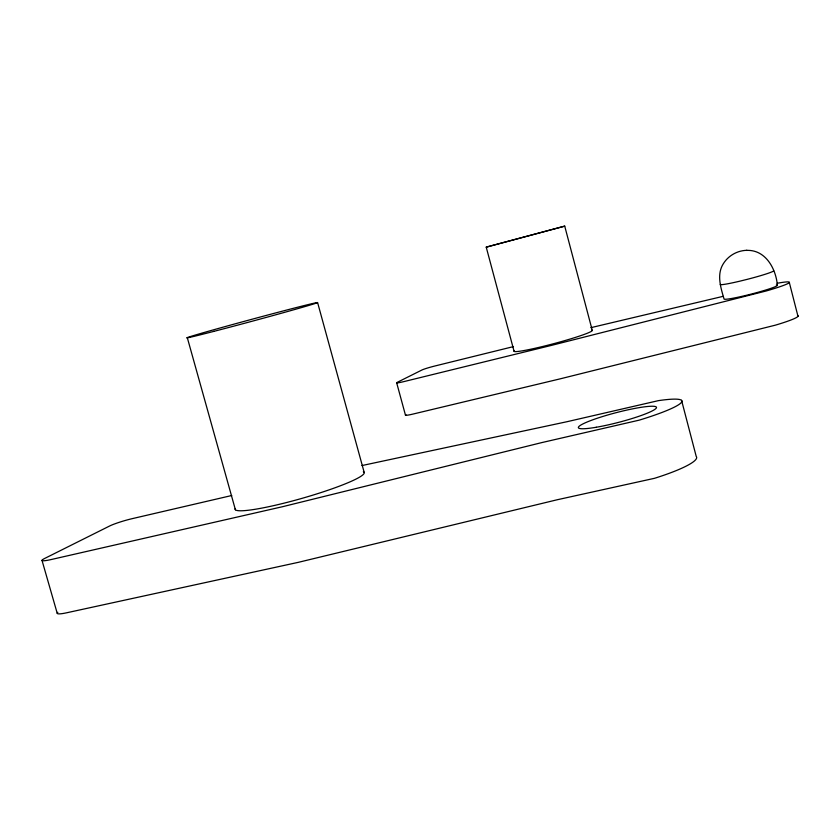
<?xml version="1.0" encoding="UTF-8"?>
<svg xmlns="http://www.w3.org/2000/svg" width="840" height="840" viewBox="0 0 840 840"><rect width="100%" height="100%" fill="white"/><g stroke="black" fill="none" stroke-linecap="round" stroke-linejoin="round"><path stroke-width="1.26" d="M592.252 330.341L564.722 226.128L486.224 247.149L514.038 351.183M486.224 247.149L564.722 226.128M513.461 346.605L434.942 365.988A10.71 0.735 -15.2 0 0 422.026 369.957L397.183 382.368A11.225 0.798 -15.2 0 0 404.072 381.56L551.198 345.45L766.479 290.903A39.963 2.888 -14.4 0 0 777.126 283.28M723.125 296.342L590.793 327.684M231.746 495.516L132.237 518.648A17.567 1.817 -16.4 0 0 109.589 526.019L44.52 558.526A19.121 2.09 -16.7 0 0 51.156 559.545L282.807 506.646L541.748 442.606L639.167 420.157A66.517 8.242 -14.6 0 0 680.999 402.895A66.517 8.242 -14.6 0 0 658.381 400.649L567.042 421.701L361.945 465.56M746.298 250.415C765.398 249.302 775.981 268.601 777.378 285.317M746.991 250.32C737.363 250.478 728.291 255.623 723.25 263.844C716.468 274.754 720.794 287.658 724.028 298.945A27.542 1.995 -14.4 0 0 754.404 293.255A27.542 1.995 -14.4 0 0 776.307 285.054M42 560.364L57.204 613.231M187.299 337.659L235.4 509.744M317.594 302.536L364.203 472.49M396.648 382.725L405.437 415.055M681.566 400.355L696.224 456.425A66.371 10.447 -14.5 0 1 654.476 478.317L557.025 499.8L298.274 562.349L66.454 612.832A19.089 2.646 -17.2 0 1 57.824 612.328M789.348 282.618L798 316.365M797.528 315.494A39.91 3.675 -14.2 0 1 775.299 325.185L560.081 378.872L412.913 414.089A11.214 1.018 -15.3 0 1 405.962 414.645M773.64 270.721A27.552 1.754 -14.4 0 1 747.044 279.394L740.029 281.127A27.552 1.754 -14.4 0 1 720.269 284.424M591.675 330.12A40.488 2.898 -14.9 0 1 554.452 343.476A40.488 2.898 -14.9 0 1 514.301 350.731M363.342 471.733A67.105 7.76 -15.9 0 1 304.122 497.742A67.105 7.76 -15.9 0 1 235.148 508.788M596.274 427.256A40.352 4.998 -14.6 0 0 656.439 407.757A40.352 4.998 -14.6 0 0 599.508 417.501A40.352 4.998 -14.6 0 0 596.274 427.256M213.864 331.369A67.546 0.977 -15.1 0 0 317.216 302.757A67.546 0.977 -15.1 0 0 226.097 326.319A67.546 0.977 -15.1 0 0 213.864 331.369"/></g></svg>
